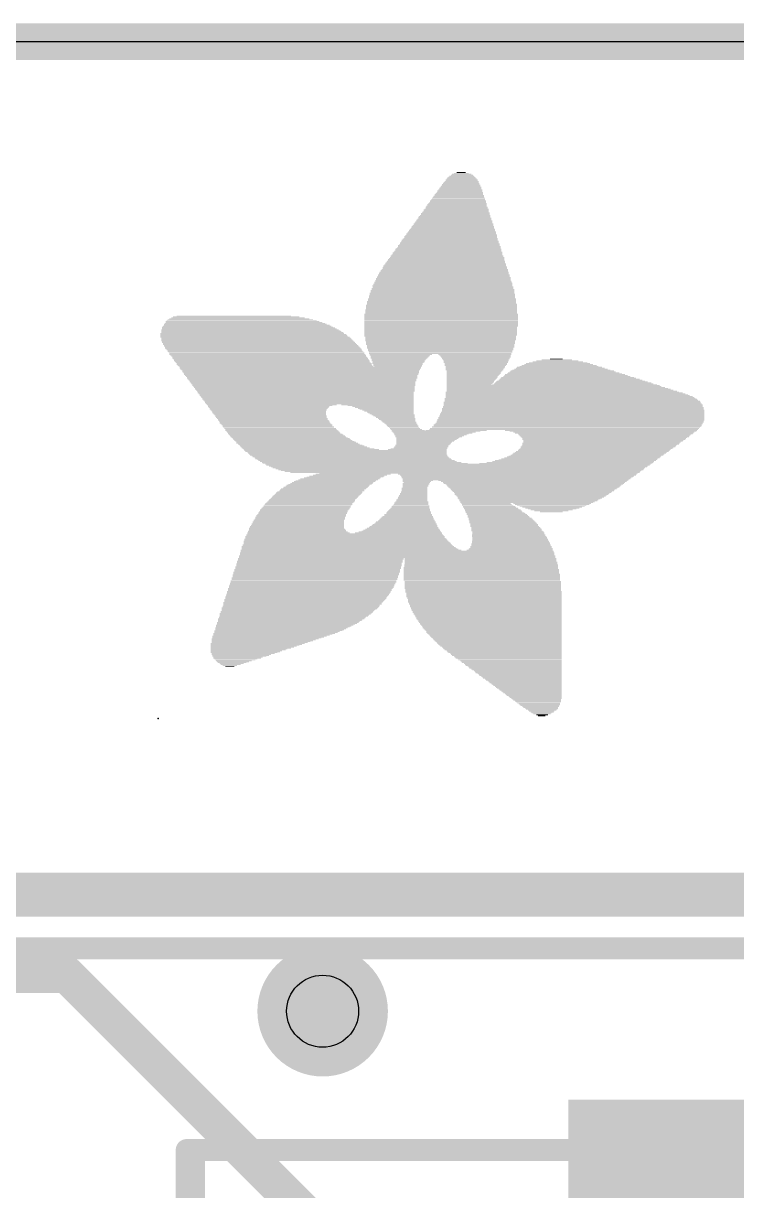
# Model space of a CAD drawing. Extents: x -44.9 to 38.2, y -10.9 to 10.9.
# Drawn here: x 11.89 to 16.84, y 2.82 to 10.92 of the extents above; entities that cross this region are included whole.
import ezdxf

# ---------------------------------------------------------------- set-up
doc = ezdxf.new("R2010")
doc.units = 0
for name, color, linetype in [('1', 12, 'CONTINUOUS'), ('16', 5, 'CONTINUOUS'), ('18', 110, 'CONTINUOUS'), ('20', 53, 'CONTINUOUS'), ('21', 40, 'CONTINUOUS'), ('22', 6, 'CONTINUOUS'), ('23', 40, 'CONTINUOUS'), ('29', 253, 'CONTINUOUS'), ('31', 253, 'CONTINUOUS'), ('44', 253, 'CONTINUOUS'), ('51', 253, 'CONTINUOUS')]:
    doc.layers.add(name, color=color, linetype=linetype)

# ---------------------------------------------------------------- blocks, each defined once
blk = doc.blocks.new('RECT')
blk.add_solid([(-0.5, -0.5), (0.5, -0.5), (-0.5, 0.5), (0.5, 0.5)])
blk = doc.blocks.new('ROUNDV')
at = {"const_width": 0.5}
blk.add_lwpolyline([(0, -0.25, 1), (0, 0.25, 1), (0, -0.25)], format="xyb", dxfattribs=at)

msp = doc.modelspace()

# ---------------------------------------------------------------- linework, layer by layer
at = {"layer": '1'}
for points, const_width in [([(-38.1, 10.795), (38.1, 10.795)], 0.254), ([(10.414, 4.8728), (22.9475, 4.8728)], 0.3048)]:
    msp.add_lwpolyline(points, dxfattribs=dict(at, const_width=const_width))
at = {"layer": '16', "const_width": 0.254}
for points in [[(-38.1, 10.795), (38.1, 10.795)], [(12.192, 4.318), (6.477, 4.318)], [(13.97, 2.54), (12.192, 4.318)]]:
    msp.add_lwpolyline(points, dxfattribs=at)
at = {"layer": '16', "const_width": 0.127}
for points in [[(12.2369, 4.3629, 1), (12.1471, 4.2731)], [(12.192, 4.2545, 1), (12.192, 4.3815)]]:
    msp.add_lwpolyline(points, format="xyb", dxfattribs=at)
at = {"layer": '20'}
msp.add_line((-35.56, 10.795), (35.56, 10.795), dxfattribs=at)
at = {"layer": '21', "const_width": 0.1524}
for points in [[(13.026, 1.9), (13.026, 3.1)], [(13.026, 3.1), (15.626, 3.1)]]:
    msp.add_lwpolyline(points, dxfattribs=at)
at = {"layer": '21', "const_width": 0.0762}
for points in [[(13.0641, 3.1, 1), (12.9879, 3.1)], [(13.026, 3.1381, 1), (13.026, 3.0619)], [(15.626, 3.0619, 1), (15.626, 3.1381)]]:
    msp.add_lwpolyline(points, format="xyb", dxfattribs=at)
at = {"layer": '22', "const_width": 0.1524}
msp.add_lwpolyline([(37.5, 4.5), (-37.5, 4.5)], dxfattribs=at)
at = {"layer": '23'}
msp.add_point((12.827, 6.096), dxfattribs=at)
at = {"layer": '44'}
msp.add_circle((13.97, 4.064), 0.25, dxfattribs=at)
at = {"layer": '51', "const_width": 0.1524}
for points in [[(13.076, -3), (13.076, 3.1)], [(13.076, 3.1), (17.326, 3.1)]]:
    msp.add_lwpolyline(points, dxfattribs=at)
at = {"layer": '51', "const_width": 0.0762}
for points in [[(13.1141, 3.1, 1), (13.0379, 3.1)], [(13.076, 3.1381, 1), (13.076, 3.0619)]]:
    msp.add_lwpolyline(points, format="xyb", dxfattribs=at)

# ---------------------------------------------------------------- block references
at = {"layer": '1', "xscale": 1.8, "yscale": 1.2, "rotation": 180}
msp.add_blockref('RECT', (16.626, 2.8), dxfattribs=at)
at = {"layer": '18', "xscale": 0.9064, "yscale": 0.9064}
msp.add_blockref('ROUNDV', (13.97, 4.064), dxfattribs=at)
msp.add_blockref('ROUNDV', (13.97, 4.064), dxfattribs=at)
at = {"layer": '21'}
for p, xscale, yscale in [((14.9321, 9.887), 0.0635, 0.0063), ((14.9289, 9.8044), 0.2603, 0.0064), ((14.932, 9.8108), 0.254, 0.0063), ((14.9321, 9.8171), 0.2413, 0.0064), ((14.9352, 9.8235), 0.235, 0.0063), ((14.9352, 9.8361), 0.2222, 0.0063), ((14.9352, 9.8298), 0.2222, 0.0064), ((14.9352, 9.8425), 0.2096, 0.0064), ((14.9352, 9.8489), 0.1968, 0.0063), ((14.9352, 9.8552), 0.1842, 0.0064), ((14.9352, 9.8616), 0.1714, 0.0063), ((14.9384, 9.8679), 0.1524, 0.0064), ((14.9352, 9.8742), 0.1334, 0.0063), ((14.932, 9.8806), 0.1016, 0.0064), ((14.9162, 9.7218), 0.3493, 0.0063), ((14.9162, 9.7346), 0.3365, 0.0063), ((14.9194, 9.7282), 0.3429, 0.0064), ((14.9193, 9.7409), 0.3302, 0.0064), ((14.9225, 9.7473), 0.3238, 0.0063), ((14.9225, 9.7599), 0.3112, 0.0063), ((14.9225, 9.7536), 0.3112, 0.0064), ((14.9257, 9.7663), 0.3048, 0.0064), ((14.9257, 9.779), 0.2921, 0.0064), ((14.9257, 9.7727), 0.2921, 0.0063), ((14.9289, 9.7854), 0.2857, 0.0063), ((14.9289, 9.7917), 0.2731, 0.0064), ((14.9321, 9.798), 0.2667, 0.0063), ((14.9003, 9.6456), 0.4318, 0.0063), ((14.9003, 9.652), 0.4191, 0.0064), ((14.9035, 9.6647), 0.4127, 0.0064), ((14.9035, 9.6584), 0.4127, 0.0063), ((14.9066, 9.6711), 0.4064, 0.0063), ((14.9067, 9.6774), 0.3937, 0.0064), ((14.9098, 9.6901), 0.3874, 0.0064), ((14.9098, 9.6837), 0.3874, 0.0063), ((14.9098, 9.6965), 0.3746, 0.0063), ((14.913, 9.7092), 0.3683, 0.0063), ((14.913, 9.7028), 0.3683, 0.0064), ((14.913, 9.7155), 0.3556, 0.0064), ((14.8844, 9.5631), 0.5144, 0.0064), ((14.8844, 9.5758), 0.5016, 0.0064), ((14.8876, 9.5694), 0.508, 0.0063), ((14.8876, 9.5822), 0.4953, 0.0063), ((14.8908, 9.5885), 0.4889, 0.0064), ((14.8908, 9.6012), 0.4763, 0.0064), ((14.8908, 9.5949), 0.4763, 0.0063), ((14.894, 9.6075), 0.4699, 0.0063), ((14.8939, 9.6139), 0.4572, 0.0064), ((14.8971, 9.6266), 0.4508, 0.0064), ((14.8971, 9.6203), 0.4508, 0.0063), ((14.9003, 9.633), 0.4445, 0.0063), ((14.9003, 9.6393), 0.4318, 0.0064), ((14.8686, 9.4869), 0.5969, 0.0064), ((14.8686, 9.4806), 0.5969, 0.0063), ((14.8717, 9.4932), 0.5906, 0.0063), ((14.8717, 9.4996), 0.5778, 0.0064), ((14.8749, 9.5123), 0.5715, 0.0064), ((14.8749, 9.506), 0.5715, 0.0063), ((14.8749, 9.5187), 0.5588, 0.0063), ((14.878, 9.5313), 0.5525, 0.0063), ((14.878, 9.525), 0.5525, 0.0064), ((14.878, 9.5377), 0.5397, 0.0064), ((14.8812, 9.5441), 0.5334, 0.0063), ((14.8813, 9.5568), 0.5207, 0.0063), ((14.8844, 9.5504), 0.527, 0.0064), ((14.8495, 9.398), 0.6858, 0.0064), ((14.8527, 9.4044), 0.6795, 0.0063), ((14.8559, 9.4107), 0.6731, 0.0064), ((14.8527, 9.417), 0.6667, 0.0063), ((14.8558, 9.4234), 0.6604, 0.0064), ((14.859, 9.4298), 0.654, 0.0063), ((14.859, 9.4425), 0.6414, 0.0063), ((14.859, 9.4361), 0.6414, 0.0064), ((14.8622, 9.4488), 0.635, 0.0064), ((14.8622, 9.4615), 0.6223, 0.0064), ((14.8654, 9.4551), 0.6287, 0.0063), ((14.8654, 9.4679), 0.6159, 0.0063), ((14.8685, 9.4742), 0.6096, 0.0064), ((14.8368, 9.3282), 0.762, 0.0063), ((14.8368, 9.3218), 0.762, 0.0064), ((14.8399, 9.3345), 0.7557, 0.0064), ((14.8399, 9.3408), 0.7429, 0.0063), ((14.8431, 9.3536), 0.7366, 0.0063), ((14.8431, 9.3472), 0.7366, 0.0064), ((14.8432, 9.3599), 0.7239, 0.0064), ((14.8463, 9.3663), 0.7176, 0.0063), ((14.8463, 9.3789), 0.7048, 0.0063), ((14.8495, 9.3726), 0.7112, 0.0064), ((14.8495, 9.3853), 0.6985, 0.0064), ((14.8527, 9.3917), 0.6921, 0.0063), ((14.8178, 9.2393), 0.8509, 0.0063), ((14.8209, 9.2456), 0.8446, 0.0064), ((14.8209, 9.2583), 0.8318, 0.0064), ((14.8241, 9.252), 0.8382, 0.0063), ((14.8241, 9.2646), 0.8255, 0.0063), ((14.8273, 9.271), 0.8191, 0.0064), ((14.8273, 9.2837), 0.8065, 0.0064), ((14.8273, 9.2774), 0.8065, 0.0063), ((14.8305, 9.2901), 0.8001, 0.0063), ((14.8336, 9.2964), 0.7938, 0.0064), ((14.8336, 9.3091), 0.781, 0.0064), ((14.8336, 9.3027), 0.781, 0.0063), ((14.8336, 9.3155), 0.7684, 0.0063), ((14.8082, 9.1631), 0.9208, 0.0063), ((14.8114, 9.1567), 0.9271, 0.0064), ((14.8114, 9.1758), 0.9144, 0.0063), ((14.8114, 9.1694), 0.9144, 0.0064), ((14.8114, 9.1884), 0.9017, 0.0063), ((14.8114, 9.1821), 0.9017, 0.0064), ((14.8146, 9.1948), 0.8953, 0.0064), ((14.8146, 9.2075), 0.8827, 0.0064), ((14.8146, 9.2012), 0.8827, 0.0063), ((14.8178, 9.2139), 0.8763, 0.0063), ((14.8177, 9.2265), 0.8636, 0.0063), ((14.8177, 9.2202), 0.8636, 0.0064), ((14.8209, 9.2329), 0.8572, 0.0064), ((14.8018, 9.0805), 0.9843, 0.0064), ((14.805, 9.0742), 0.9906, 0.0063), ((14.8018, 9.0996), 0.9715, 0.0063), ((14.8051, 9.0932), 0.9779, 0.0064), ((14.8051, 9.0869), 0.9779, 0.0063), ((14.805, 9.1123), 0.9652, 0.0063), ((14.805, 9.1059), 0.9652, 0.0064), ((14.8051, 9.125), 0.9525, 0.0063), ((14.8082, 9.1186), 0.9588, 0.0064), ((14.805, 9.1377), 0.9398, 0.0063), ((14.8082, 9.1313), 0.9462, 0.0064), ((14.8082, 9.1504), 0.9334, 0.0063), ((14.8082, 9.144), 0.9334, 0.0064), ((14.7987, 9.0107), 1.0287, 0.0063), ((14.7987, 9.0043), 1.0287, 0.0064), ((14.7987, 8.998), 1.0287, 0.0063), ((14.7987, 9.0297), 1.016, 0.0064), ((14.7987, 9.0234), 1.016, 0.0063), ((14.7987, 9.017), 1.016, 0.0064), ((14.8018, 9.0424), 1.0097, 0.0064), ((14.8018, 9.0361), 1.0097, 0.0063), ((14.7987, 9.0488), 1.0033, 0.0063), ((14.8018, 9.0678), 0.9969, 0.0064), ((14.8018, 9.0615), 0.9969, 0.0063), ((14.8018, 9.0551), 0.9969, 0.0064), ((14.7924, 8.9345), 1.0541, 0.0063), ((14.7924, 8.9281), 1.0541, 0.0064), ((14.7924, 8.9218), 1.0541, 0.0063), ((14.7924, 8.9154), 1.0541, 0.0064), ((14.7955, 8.9662), 1.0478, 0.0064), ((14.7955, 8.9599), 1.0478, 0.0063), ((14.7955, 8.9535), 1.0478, 0.0064), ((14.7955, 8.9472), 1.0478, 0.0063), ((14.7955, 8.9408), 1.0478, 0.0064), ((14.7955, 8.9916), 1.035, 0.0064), ((14.7955, 8.9853), 1.035, 0.0063), ((14.7955, 8.9789), 1.035, 0.0064), ((14.7987, 8.9726), 1.0414, 0.0063), ((13.4335, 8.8329), 1.1303, 0.0063), ((13.4303, 8.8392), 1.1113, 0.0064), ((13.4144, 8.8519), 1.0668, 0.0064), ((13.4239, 8.8456), 1.0858, 0.0063), ((13.408, 8.8582), 1.0414, 0.0063), ((13.3985, 8.8646), 1.0096, 0.0064), ((13.3922, 8.871), 0.9715, 0.0063), ((13.3826, 8.8773), 0.9271, 0.0064), ((13.37, 8.8837), 0.8763, 0.0063), ((13.3541, 8.89), 0.7937, 0.0064), ((14.7923, 8.9027), 1.0668, 0.0064), ((14.7923, 8.8963), 1.0668, 0.0063), ((14.7923, 8.89), 1.0668, 0.0064), ((14.7923, 8.8837), 1.0668, 0.0063), ((14.7923, 8.8773), 1.0668, 0.0064), ((14.7923, 8.871), 1.0668, 0.0063), ((14.7923, 8.8646), 1.0668, 0.0064), ((14.7923, 8.8582), 1.0668, 0.0063), ((14.7923, 8.8519), 1.0668, 0.0064), ((14.7923, 8.8456), 1.0668, 0.0063), ((14.7923, 8.8392), 1.0668, 0.0064), ((14.7923, 8.8329), 1.0668, 0.0063), ((14.7924, 8.9091), 1.0541, 0.0063), ((13.4874, 8.763), 1.289, 0.0064), ((13.4906, 8.7567), 1.2954, 0.0063), ((13.4811, 8.7694), 1.2763, 0.0063), ((13.4938, 8.7503), 1.3017, 0.0064), ((13.4652, 8.7948), 1.2319, 0.0063), ((13.4715, 8.7884), 1.2446, 0.0064), ((13.4747, 8.782), 1.251, 0.0063), ((13.4811, 8.7757), 1.2637, 0.0064), ((13.4493, 8.8138), 1.1874, 0.0064), ((13.462, 8.8011), 1.2128, 0.0064), ((13.4557, 8.8075), 1.2001, 0.0063), ((13.4461, 8.8201), 1.1684, 0.0063), ((13.443, 8.8265), 1.1493, 0.0064), ((14.7923, 8.8265), 1.0668, 0.0064), ((14.7923, 8.8201), 1.0668, 0.0063), ((14.7892, 8.8138), 1.0605, 0.0064), ((14.7892, 8.8075), 1.0605, 0.0063), ((14.7892, 8.8011), 1.0605, 0.0064), ((14.7892, 8.7948), 1.0605, 0.0063), ((14.7892, 8.7884), 1.0605, 0.0064), ((14.7892, 8.782), 1.0605, 0.0063), ((14.7892, 8.7757), 1.0605, 0.0064), ((14.7892, 8.7694), 1.0605, 0.0063), ((14.7892, 8.763), 1.0605, 0.0064), ((14.7892, 8.7567), 1.0605, 0.0063), ((14.786, 8.7503), 1.0541, 0.0064), ((13.5001, 8.7439), 1.3144, 0.0063), ((13.5096, 8.7313), 1.3208, 0.0063), ((13.5128, 8.7249), 1.3272, 0.0064), ((13.516, 8.7186), 1.3335, 0.0063), ((13.5065, 8.7376), 1.3145, 0.0064), ((13.5224, 8.7122), 1.3335, 0.0064), ((13.5255, 8.7058), 1.3398, 0.0063), ((13.535, 8.6932), 1.3462, 0.0063), ((13.5319, 8.6995), 1.3399, 0.0064), ((13.5414, 8.6868), 1.3462, 0.0064), ((13.5446, 8.6805), 1.3525, 0.0063), ((13.5509, 8.6741), 1.3526, 0.0064), ((14.7892, 8.7439), 1.0477, 0.0063), ((14.7892, 8.7376), 1.0477, 0.0064), ((14.7892, 8.7313), 1.0477, 0.0063), ((14.7892, 8.7249), 1.0477, 0.0064), ((14.786, 8.7186), 1.0414, 0.0063), ((14.7892, 8.7122), 1.0351, 0.0064), ((14.7892, 8.7058), 1.0351, 0.0063), ((14.7892, 8.6995), 1.0351, 0.0064), ((14.786, 8.6932), 1.0287, 0.0063), ((14.7892, 8.6868), 1.0223, 0.0064), ((14.7892, 8.6805), 1.0223, 0.0063), ((14.7892, 8.6741), 1.0223, 0.0064), ((13.5541, 8.6677), 1.3589, 0.0063), ((13.5605, 8.6614), 1.3589, 0.0064), ((13.5636, 8.6551), 1.3526, 0.0063), ((13.57, 8.6487), 1.3525, 0.0064), ((13.5732, 8.6424), 1.3589, 0.0063), ((13.5795, 8.636), 1.3589, 0.0064), ((13.5827, 8.6296), 1.3525, 0.0063), ((13.5859, 8.6233), 1.3589, 0.0064), ((13.5922, 8.617), 1.3589, 0.0063), ((13.5953, 8.6106), 1.3525, 0.0064), ((13.6017, 8.6043), 1.3526, 0.0063), ((13.6049, 8.5979), 1.3589, 0.0064), ((13.6081, 8.5915), 1.3525, 0.0063), ((14.786, 8.6677), 1.016, 0.0063), ((14.7892, 8.6614), 1.0097, 0.0064), ((14.7892, 8.6551), 1.0097, 0.0063), ((14.786, 8.6487), 1.0033, 0.0064), ((14.7892, 8.6424), 0.9969, 0.0063), ((14.7892, 8.636), 0.9969, 0.0064), ((14.786, 8.6296), 0.9906, 0.0063), ((14.5129, 8.6233), 0.4318, 0.0064), ((14.5066, 8.617), 0.4191, 0.0063), ((14.5066, 8.6106), 0.4064, 0.0064), ((14.5034, 8.6043), 0.4, 0.0063), ((14.5003, 8.5979), 0.3937, 0.0064), ((14.5002, 8.5915), 0.381, 0.0063), ((15.0273, 8.6233), 0.508, 0.0064), ((15.0273, 8.617), 0.4953, 0.0063), ((15.0305, 8.6106), 0.4889, 0.0064), ((15.0336, 8.6043), 0.4826, 0.0063), ((15.0337, 8.5979), 0.4699, 0.0064), ((15.0337, 8.5915), 0.4699, 0.0063), ((15.5925, 8.5915), 0.0889, 0.0063), ((13.6144, 8.5852), 1.3526, 0.0064), ((13.6176, 8.5789), 1.3589, 0.0063), ((13.6208, 8.5725), 1.3525, 0.0064), ((13.6271, 8.5662), 1.3526, 0.0063), ((13.6334, 8.5598), 1.3525, 0.0064), ((13.6334, 8.5534), 1.3525, 0.0063), ((13.6398, 8.5471), 1.3526, 0.0064), ((13.6462, 8.5408), 1.3525, 0.0063), ((13.8144, 8.5344), 1.6764, 0.0064), ((13.8144, 8.5281), 1.6764, 0.0063), ((13.8145, 8.5217), 1.6637, 0.0064), ((13.8176, 8.5153), 1.6574, 0.0063), ((13.8176, 8.509), 1.6446, 0.0064), ((14.4971, 8.5852), 0.3747, 0.0064), ((14.4939, 8.5789), 0.3683, 0.0063), ((14.4939, 8.5662), 0.3556, 0.0063), ((14.4907, 8.5598), 0.3492, 0.0064), ((14.4971, 8.5725), 0.3619, 0.0064), ((14.4939, 8.5534), 0.3429, 0.0063), ((14.4907, 8.5471), 0.3366, 0.0064), ((14.4939, 8.5408), 0.3302, 0.0063), ((15.0336, 8.5852), 0.4572, 0.0064), ((15.0368, 8.5789), 0.4508, 0.0063), ((15.0337, 8.5725), 0.4445, 0.0064), ((15.0337, 8.5662), 0.4445, 0.0063), ((15.0336, 8.5598), 0.4318, 0.0064), ((15.0336, 8.5534), 0.4318, 0.0063), ((15.0305, 8.5471), 0.4255, 0.0064), ((15.0305, 8.5408), 0.4127, 0.0063), ((15.0305, 8.5344), 0.4127, 0.0064), ((15.0273, 8.5281), 0.4064, 0.0063), ((15.0241, 8.5217), 0.4, 0.0064), ((15.0241, 8.5153), 0.4, 0.0063), ((15.0241, 8.509), 0.3874, 0.0064), ((15.6337, 8.509), 0.7176, 0.0064), ((15.6274, 8.5153), 0.6795, 0.0063), ((15.6242, 8.5217), 0.6477, 0.0064), ((15.621, 8.5281), 0.616, 0.0063), ((15.6147, 8.5344), 0.5905, 0.0064), ((15.6115, 8.5408), 0.5461, 0.0063), ((15.6115, 8.5471), 0.5207, 0.0064), ((15.6083, 8.5534), 0.4762, 0.0063), ((15.6052, 8.5598), 0.4445, 0.0064), ((15.6051, 8.5662), 0.4064, 0.0063), ((15.602, 8.5725), 0.3493, 0.0064), ((15.5988, 8.5789), 0.2921, 0.0063), ((15.5956, 8.5852), 0.2096, 0.0064), ((13.8176, 8.5027), 1.6446, 0.0063), ((13.8208, 8.4963), 1.6383, 0.0064), ((13.8208, 8.49), 1.6256, 0.0063), ((13.8208, 8.4836), 1.6256, 0.0064), ((13.8208, 8.4772), 1.6129, 0.0063), ((13.8239, 8.4709), 1.6065, 0.0064), ((13.8271, 8.4646), 1.6002, 0.0063), ((13.8271, 8.4582), 1.6002, 0.0064), ((13.8272, 8.4519), 1.5875, 0.0063), ((13.8303, 8.4455), 1.5812, 0.0064), ((13.8335, 8.4391), 1.5748, 0.0063), ((13.8303, 8.4328), 1.5684, 0.0064), ((13.8335, 8.4265), 1.5621, 0.0063), ((15.0145, 8.4836), 0.3683, 0.0064), ((15.0209, 8.5027), 0.381, 0.0063), ((15.0178, 8.4963), 0.3747, 0.0064), ((15.0178, 8.49), 0.3747, 0.0063), ((15.0114, 8.4772), 0.362, 0.0063), ((15.0082, 8.4709), 0.3556, 0.0064), ((15.0082, 8.4646), 0.3556, 0.0063), ((15.0019, 8.4519), 0.3429, 0.0063), ((14.9987, 8.4455), 0.3366, 0.0064), ((14.9955, 8.4391), 0.3302, 0.0063), ((14.9955, 8.4328), 0.3302, 0.0064), ((15.0051, 8.4582), 0.3493, 0.0064), ((14.9924, 8.4265), 0.3239, 0.0063), ((15.7099, 8.4265), 1.0858, 0.0063), ((15.7004, 8.4328), 1.0541, 0.0064), ((15.6941, 8.4391), 1.0287, 0.0063), ((15.6909, 8.4455), 0.9969, 0.0064), ((15.6845, 8.4519), 0.9716, 0.0063), ((15.675, 8.4582), 0.9398, 0.0064), ((15.6718, 8.4646), 0.9208, 0.0063), ((15.6654, 8.4709), 0.8827, 0.0064), ((15.6591, 8.4772), 0.8572, 0.0063), ((15.6528, 8.4836), 0.8319, 0.0064), ((15.6496, 8.49), 0.8001, 0.0063), ((15.6433, 8.4963), 0.7747, 0.0064), ((15.6369, 8.5027), 0.7366, 0.0063), ((13.8367, 8.4201), 1.5557, 0.0064), ((13.8398, 8.4138), 1.5494, 0.0063), ((13.8398, 8.4074), 1.5494, 0.0064), ((13.8399, 8.401), 1.5367, 0.0063), ((13.843, 8.3947), 1.5304, 0.0064), ((13.8462, 8.3884), 1.524, 0.0063), ((13.8462, 8.382), 1.524, 0.0064), ((13.8494, 8.3757), 1.5177, 0.0063), ((13.8526, 8.3693), 1.5113, 0.0064), ((13.8525, 8.3629), 1.4986, 0.0063), ((13.8525, 8.3566), 1.4986, 0.0064), ((13.8557, 8.3503), 1.4922, 0.0063), ((13.8589, 8.3439), 1.4859, 0.0064), ((15.6654, 8.3439), 1.6827, 0.0064), ((15.6337, 8.3629), 1.6192, 0.0063), ((15.6464, 8.3566), 1.6446, 0.0064), ((15.656, 8.3503), 1.6637, 0.0063), ((14.986, 8.4138), 0.3112, 0.0063), ((15.5702, 8.4074), 1.4796, 0.0064), ((15.5766, 8.401), 1.4923, 0.0063), ((15.5893, 8.3947), 1.5177, 0.0064), ((15.6083, 8.382), 1.5558, 0.0064), ((15.6178, 8.3757), 1.5748, 0.0063), ((15.6305, 8.3693), 1.6002, 0.0064), ((14.9892, 8.4201), 0.3175, 0.0064), ((15.5988, 8.3884), 1.5367, 0.0063), ((15.7194, 8.4138), 1.143, 0.0063), ((15.7131, 8.4201), 1.1049, 0.0064), ((13.8589, 8.3376), 1.4859, 0.0063), ((13.862, 8.3312), 1.4795, 0.0064), ((13.8652, 8.3248), 1.4732, 0.0063), ((13.8684, 8.3185), 1.4668, 0.0064), ((13.8684, 8.3122), 1.4668, 0.0063), ((13.8716, 8.3058), 1.4605, 0.0064), ((13.8748, 8.2995), 1.4541, 0.0063), ((13.8779, 8.2931), 1.4478, 0.0064), ((13.8779, 8.2867), 1.4478, 0.0063), ((13.8811, 8.2804), 1.4414, 0.0064), ((13.6176, 8.2741), 0.9017, 0.0063), ((13.6049, 8.2677), 0.8636, 0.0064), ((14.351, 8.2741), 0.5016, 0.0063), ((14.3732, 8.2677), 0.4572, 0.0064), ((15.7035, 8.2931), 1.7843, 0.0064), ((15.7035, 8.2867), 1.7843, 0.0063), ((15.7068, 8.2804), 1.7907, 0.0064), ((15.7099, 8.2741), 1.797, 0.0063), ((15.7099, 8.2677), 1.797, 0.0064), ((15.694, 8.3122), 1.7526, 0.0063), ((15.6972, 8.3058), 1.759, 0.0064), ((15.7035, 8.2995), 1.7717, 0.0063), ((15.6877, 8.3185), 1.7399, 0.0064), ((15.6718, 8.3376), 1.6954, 0.0063), ((15.6814, 8.3312), 1.7145, 0.0064), ((15.6877, 8.3248), 1.7272, 0.0063), ((13.5953, 8.2614), 0.8445, 0.0063), ((13.5953, 8.255), 0.8319, 0.0064), ((13.5953, 8.2486), 0.8191, 0.0063), ((13.5922, 8.2423), 0.8128, 0.0064), ((13.5953, 8.236), 0.8065, 0.0063), ((13.5953, 8.2296), 0.7937, 0.0064), ((13.5985, 8.2233), 0.7874, 0.0063), ((13.5985, 8.2169), 0.7874, 0.0064), ((13.6017, 8.2105), 0.781, 0.0063), ((13.6049, 8.2042), 0.7747, 0.0064), ((13.6113, 8.1979), 0.7747, 0.0063), ((13.6113, 8.1915), 0.7747, 0.0064), ((13.6144, 8.1852), 0.7684, 0.0063), ((14.3891, 8.2614), 0.4254, 0.0063), ((14.3986, 8.255), 0.4064, 0.0064), ((14.4082, 8.2486), 0.3873, 0.0063), ((14.4145, 8.2423), 0.3746, 0.0064), ((14.424, 8.236), 0.3556, 0.0063), ((14.4304, 8.2296), 0.3429, 0.0064), ((14.4399, 8.2233), 0.3238, 0.0063), ((14.4431, 8.2169), 0.3175, 0.0064), ((14.4494, 8.2105), 0.3048, 0.0063), ((14.459, 8.2042), 0.2985, 0.0064), ((14.4653, 8.1979), 0.2858, 0.0063), ((14.4717, 8.1915), 0.2731, 0.0064), ((14.4748, 8.1852), 0.2667, 0.0063), ((15.6972, 8.1852), 1.8478, 0.0063), ((15.7004, 8.1979), 1.8415, 0.0063), ((15.7004, 8.1915), 1.8415, 0.0064), ((15.7035, 8.2105), 1.8351, 0.0063), ((15.7035, 8.2042), 1.8351, 0.0064), ((15.7067, 8.2233), 1.8288, 0.0063), ((15.7067, 8.2169), 1.8288, 0.0064), ((15.7099, 8.236), 1.8224, 0.0063), ((15.7099, 8.2296), 1.8224, 0.0064), ((15.7068, 8.2486), 1.8161, 0.0063), ((15.7068, 8.2423), 1.8161, 0.0064), ((15.7067, 8.2614), 1.8034, 0.0063), ((15.7099, 8.255), 1.8098, 0.0064), ((13.6208, 8.1788), 0.7683, 0.0064), ((13.6239, 8.1724), 0.762, 0.0063), ((13.6271, 8.1661), 0.7684, 0.0064), ((13.6334, 8.1598), 0.7683, 0.0063), ((13.6366, 8.1534), 0.762, 0.0064), ((13.6398, 8.1471), 0.7684, 0.0063), ((13.6462, 8.1407), 0.7683, 0.0064), ((13.6525, 8.1343), 0.7684, 0.0063), ((13.6557, 8.128), 0.762, 0.0064), ((13.6621, 8.1217), 0.7747, 0.0063), ((13.6652, 8.1153), 0.7684, 0.0064), ((13.6748, 8.109), 0.7747, 0.0063), ((13.6811, 8.1026), 0.7747, 0.0064), ((14.4844, 8.1788), 0.2603, 0.0064), ((14.4875, 8.1724), 0.254, 0.0063), ((14.4939, 8.1661), 0.2413, 0.0064), ((14.4971, 8.1598), 0.2349, 0.0063), ((14.5034, 8.1534), 0.235, 0.0064), ((14.5098, 8.1471), 0.2223, 0.0063), ((14.5161, 8.1407), 0.2222, 0.0064), ((14.5193, 8.1343), 0.2159, 0.0063), ((14.5257, 8.128), 0.2159, 0.0064), ((14.5288, 8.1217), 0.2096, 0.0063), ((14.5352, 8.1153), 0.2095, 0.0064), ((14.5415, 8.109), 0.2096, 0.0063), ((14.5511, 8.1026), 0.2159, 0.0064), ((15.6433, 8.1026), 1.8669, 0.0064), ((15.6496, 8.109), 1.8669, 0.0063), ((15.6623, 8.1217), 1.8669, 0.0063), ((15.6591, 8.1153), 1.8606, 0.0064), ((15.6718, 8.1343), 1.8606, 0.0063), ((15.6718, 8.128), 1.8606, 0.0064), ((15.6782, 8.1407), 1.8605, 0.0064), ((15.6813, 8.1471), 1.8542, 0.0063), ((15.6877, 8.1598), 1.8542, 0.0063), ((15.6877, 8.1534), 1.8542, 0.0064), ((15.694, 8.1724), 1.8542, 0.0063), ((15.694, 8.1661), 1.8542, 0.0064), ((15.6972, 8.1788), 1.8478, 0.0064), ((13.6843, 8.0962), 0.7811, 0.0063), ((13.6906, 8.0899), 0.781, 0.0064), ((13.697, 8.0836), 0.7811, 0.0063), ((13.7096, 8.0709), 0.7937, 0.0063), ((13.7033, 8.0772), 0.781, 0.0064), ((13.716, 8.0645), 0.7938, 0.0064), ((13.7256, 8.0582), 0.8001, 0.0063), ((13.7319, 8.0518), 0.8001, 0.0064), ((13.7414, 8.0455), 0.8064, 0.0063), ((13.7509, 8.0391), 0.8128, 0.0064), ((13.7573, 8.0328), 0.8128, 0.0063), ((13.7668, 8.0264), 0.8192, 0.0064), ((13.7764, 8.0201), 0.8255, 0.0063), ((14.5637, 8.0962), 0.2286, 0.0063), ((14.7574, 8.0899), 0.616, 0.0064), ((14.7447, 8.0836), 0.5778, 0.0063), ((14.7352, 8.0772), 0.5461, 0.0064), ((14.7256, 8.0709), 0.5143, 0.0063), ((14.7193, 8.0645), 0.5016, 0.0064), ((14.713, 8.0582), 0.4763, 0.0063), ((14.7066, 8.0518), 0.4636, 0.0064), ((14.6971, 8.0391), 0.4318, 0.0064), ((14.6908, 8.0328), 0.4191, 0.0063), ((14.6844, 8.0264), 0.4064, 0.0064), ((14.6812, 8.0201), 0.4, 0.0063), ((14.7003, 8.0455), 0.4381, 0.0063), ((14.8971, 8.0962), 0.4254, 0.0063), ((15.9036, 8.0962), 1.3335, 0.0063), ((15.9163, 8.0899), 1.2954, 0.0064), ((15.9227, 8.0836), 1.2573, 0.0063), ((15.9258, 8.0772), 1.2382, 0.0064), ((15.9322, 8.0709), 1.2129, 0.0063), ((15.929, 8.0645), 1.1938, 0.0064), ((15.929, 8.0582), 1.1811, 0.0063), ((15.929, 8.0518), 1.1684, 0.0064), ((15.9258, 8.0455), 1.1494, 0.0063), ((15.9258, 8.0391), 1.1366, 0.0064), ((15.9227, 8.0328), 1.1303, 0.0063), ((15.9195, 8.0264), 1.1113, 0.0064), ((15.9163, 8.0201), 1.1049, 0.0063), ((13.7858, 8.0137), 0.8319, 0.0064), ((13.7922, 8.0074), 0.8446, 0.0063), ((13.8049, 8.001), 0.8446, 0.0064), ((13.8176, 7.9947), 0.8572, 0.0063), ((13.8271, 7.9883), 0.8636, 0.0064), ((13.8399, 7.982), 0.8763, 0.0063), ((13.8525, 7.9756), 0.889, 0.0064), ((13.8716, 7.9693), 0.9144, 0.0063), ((13.8906, 7.9629), 0.9398, 0.0064), ((14.1288, 7.9566), 1.4033, 0.0063), ((14.1319, 7.9502), 1.397, 0.0064), ((14.1383, 7.9439), 1.3843, 0.0063), ((14.6272, 7.9629), 0.4064, 0.0064), ((14.64, 7.9693), 0.3937, 0.0063), ((14.6494, 7.9756), 0.3747, 0.0064), ((14.6558, 7.982), 0.3746, 0.0063), ((14.6622, 7.9947), 0.3747, 0.0063), ((14.659, 7.9883), 0.3683, 0.0064), ((14.6749, 8.0137), 0.3873, 0.0064), ((14.6717, 8.0074), 0.381, 0.0063), ((14.6685, 8.001), 0.3746, 0.0064), ((15.8338, 7.9439), 1.0541, 0.0063), ((15.8433, 7.9502), 1.0605, 0.0064), ((15.8528, 7.9566), 1.0541, 0.0063), ((15.8592, 7.9629), 1.0541, 0.0064), ((15.8687, 7.9693), 1.0605, 0.0063), ((15.8814, 7.982), 1.0731, 0.0063), ((15.875, 7.9756), 1.0604, 0.0064), ((15.8877, 7.9883), 1.0732, 0.0064), ((15.9036, 8.0074), 1.0922, 0.0063), ((15.9004, 8.001), 1.0858, 0.0064), ((15.8941, 7.9947), 1.0731, 0.0063), ((15.9099, 8.0137), 1.0922, 0.0064), ((14.1415, 7.9375), 1.3779, 0.0064), ((14.1446, 7.9312), 1.3716, 0.0063), ((14.151, 7.9248), 1.3716, 0.0064), ((14.1574, 7.9184), 1.3589, 0.0063), ((14.1637, 7.9121), 1.3589, 0.0064), ((14.1732, 7.9058), 1.3526, 0.0063), ((14.1828, 7.8994), 1.3589, 0.0064), ((14.1923, 7.8931), 1.3525, 0.0063), ((14.205, 7.8867), 1.3653, 0.0064), ((14.2177, 7.8803), 1.3653, 0.0063), ((14.2399, 7.874), 1.3843, 0.0064), ((14.2653, 7.8677), 1.4224, 0.0063), ((14.9098, 7.8613), 2.6734, 0.0064), ((15.6591, 7.8677), 1.2002, 0.0063), ((15.6877, 7.874), 1.1557, 0.0064), ((15.7099, 7.8803), 1.124, 0.0063), ((15.7258, 7.8867), 1.1176, 0.0064), ((15.7416, 7.8931), 1.0985, 0.0063), ((15.7544, 7.8994), 1.0859, 0.0064), ((15.7703, 7.9058), 1.0795, 0.0063), ((15.7829, 7.9121), 1.0668, 0.0064), ((15.7925, 7.9184), 1.0605, 0.0063), ((15.8052, 7.9248), 1.0605, 0.0064), ((15.8147, 7.9312), 1.0541, 0.0063), ((15.8242, 7.9375), 1.0604, 0.0064), ((14.9098, 7.855), 2.6606, 0.0063), ((14.913, 7.8486), 2.6289, 0.0064), ((14.9162, 7.8422), 2.6099, 0.0063), ((14.9162, 7.8359), 2.5845, 0.0064), ((14.9225, 7.8296), 2.559, 0.0063), ((14.9289, 7.8232), 2.5337, 0.0064), ((14.9321, 7.8169), 2.5019, 0.0063), ((14.9416, 7.8105), 2.4701, 0.0064), ((14.9575, 7.8042), 2.4257, 0.0063), ((14.1383, 7.7788), 0.5207, 0.0063), ((14.1605, 7.7851), 0.5144, 0.0064), ((14.1828, 7.7915), 0.5207, 0.0063), ((15.0527, 7.7978), 2.2098, 0.0064), ((15.3226, 7.7915), 1.6573, 0.0063), ((15.3258, 7.7851), 1.6383, 0.0064), ((15.3226, 7.7788), 1.6193, 0.0063), ((13.9859, 7.6962), 0.5842, 0.0064), ((13.9922, 7.7026), 0.5842, 0.0063), ((14.0018, 7.7089), 0.5779, 0.0064), ((14.0081, 7.7153), 0.5778, 0.0063), ((14.0208, 7.7216), 0.5778, 0.0064), ((14.0304, 7.728), 0.5715, 0.0063), ((14.0399, 7.7343), 0.5651, 0.0064), ((14.0526, 7.7407), 0.5651, 0.0063), ((14.0621, 7.747), 0.5588, 0.0064), ((14.078, 7.7534), 0.5525, 0.0063), ((14.0907, 7.7597), 0.5525, 0.0064), ((14.1065, 7.7661), 0.5334, 0.0063), ((14.1256, 7.7724), 0.5334, 0.0064), ((15.3226, 7.7724), 1.6065, 0.0064), ((15.3162, 7.7661), 1.5938, 0.0063), ((14.6082, 7.6962), 0.1778, 0.0064), ((14.6113, 7.7026), 0.1715, 0.0063), ((15.3162, 7.7597), 1.5812, 0.0064), ((14.6304, 7.747), 0.2096, 0.0064), ((14.6177, 7.728), 0.1842, 0.0063), ((14.6177, 7.7216), 0.1842, 0.0064), ((14.6145, 7.7153), 0.1778, 0.0063), ((14.6145, 7.7089), 0.1778, 0.0064), ((15.3099, 7.7534), 1.5685, 0.0063), ((14.6241, 7.7407), 0.1969, 0.0063), ((14.6241, 7.7343), 0.1841, 0.0064), ((15.4305, 7.747), 1.3144, 0.0064), ((15.4369, 7.7407), 1.2891, 0.0063), ((15.4369, 7.7343), 1.2637, 0.0064), ((15.4369, 7.728), 1.2509, 0.0063), ((15.4401, 7.7216), 1.2319, 0.0064), ((15.4369, 7.7153), 1.2129, 0.0063), ((15.4369, 7.7089), 1.2001, 0.0064), ((15.4369, 7.7026), 1.1875, 0.0063), ((15.4337, 7.6962), 1.1684, 0.0064), ((13.9034, 7.62), 0.5969, 0.0064), ((13.9097, 7.6264), 0.5969, 0.0063), ((13.9161, 7.6327), 0.5969, 0.0064), ((13.9223, 7.6391), 0.5969, 0.0063), ((13.9288, 7.6454), 0.5969, 0.0064), ((13.9351, 7.6518), 0.5969, 0.0063), ((13.9415, 7.6581), 0.5969, 0.0064), ((13.9478, 7.6645), 0.5969, 0.0063), ((13.951, 7.6708), 0.5905, 0.0064), ((13.9637, 7.6772), 0.5905, 0.0063), ((13.9668, 7.6835), 0.5842, 0.0064), ((13.9764, 7.6899), 0.5905, 0.0063), ((14.5923, 7.62), 0.2096, 0.0064), ((14.5955, 7.6327), 0.2032, 0.0064), ((14.5955, 7.6264), 0.2032, 0.0063), ((14.5987, 7.6454), 0.1969, 0.0064), ((14.5987, 7.6391), 0.1969, 0.0063), ((14.6019, 7.6581), 0.1905, 0.0064), ((14.6019, 7.6518), 0.1905, 0.0063), ((14.605, 7.6708), 0.1842, 0.0064), ((14.605, 7.6645), 0.1842, 0.0063), ((14.6082, 7.6899), 0.1778, 0.0063), ((14.6082, 7.6835), 0.1778, 0.0064), ((14.6082, 7.6772), 0.1778, 0.0063), ((15.4337, 7.6899), 1.1557, 0.0063), ((15.4305, 7.6835), 1.1366, 0.0064), ((15.4305, 7.6772), 1.124, 0.0063), ((15.4274, 7.6708), 1.1049, 0.0064), ((15.4273, 7.6645), 1.0922, 0.0063), ((15.421, 7.6518), 1.0668, 0.0063), ((15.4242, 7.6581), 1.0731, 0.0064), ((15.4178, 7.6454), 1.0478, 0.0064), ((15.4178, 7.6391), 1.035, 0.0063), ((15.4146, 7.6327), 1.016, 0.0064), ((15.4083, 7.6264), 1.0033, 0.0063), ((15.4051, 7.62), 0.9842, 0.0064), ((13.843, 7.5438), 0.616, 0.0064), ((13.8398, 7.5375), 0.6096, 0.0063), ((13.8494, 7.5502), 0.6159, 0.0063), ((13.8525, 7.5565), 0.6096, 0.0064), ((13.8589, 7.5629), 0.6096, 0.0063), ((13.862, 7.5692), 0.6033, 0.0064), ((13.8652, 7.5756), 0.6096, 0.0063), ((13.8716, 7.5819), 0.6096, 0.0064), ((13.8748, 7.5883), 0.6033, 0.0063), ((13.8811, 7.5946), 0.6032, 0.0064), ((13.8875, 7.601), 0.6033, 0.0063), ((13.8938, 7.6073), 0.6032, 0.0064), ((13.897, 7.6137), 0.5969, 0.0063), ((14.5701, 7.5375), 0.2921, 0.0063), ((14.5732, 7.5438), 0.2857, 0.0064), ((14.5764, 7.5502), 0.2794, 0.0063), ((14.5765, 7.5565), 0.2667, 0.0064), ((14.5796, 7.5692), 0.2604, 0.0064), ((14.5796, 7.5629), 0.2604, 0.0063), ((14.5828, 7.5756), 0.254, 0.0063), ((14.5828, 7.5819), 0.2413, 0.0064), ((14.586, 7.5946), 0.2349, 0.0064), ((14.586, 7.5883), 0.2349, 0.0063), ((14.5891, 7.601), 0.2286, 0.0063), ((14.5892, 7.6137), 0.2159, 0.0063), ((14.5892, 7.6073), 0.2159, 0.0064), ((15.4019, 7.6137), 0.9652, 0.0063), ((15.3988, 7.6073), 0.9589, 0.0064), ((15.3924, 7.601), 0.9334, 0.0063), ((15.3861, 7.5946), 0.9207, 0.0064), ((15.1035, 7.5883), 0.3429, 0.0063), ((15.1099, 7.5819), 0.3429, 0.0064), ((15.1162, 7.5756), 0.3556, 0.0063), ((15.1288, 7.5629), 0.3683, 0.0063), ((15.1257, 7.5692), 0.362, 0.0064), ((15.1384, 7.5565), 0.3746, 0.0064), ((15.1416, 7.5502), 0.381, 0.0063), ((15.1511, 7.5438), 0.3874, 0.0064), ((15.1543, 7.5375), 0.3937, 0.0063), ((15.5639, 7.5883), 0.5397, 0.0063), ((15.5639, 7.5819), 0.5143, 0.0064), ((15.5607, 7.5756), 0.4826, 0.0063), ((15.5639, 7.5692), 0.4509, 0.0064), ((15.5639, 7.5629), 0.4127, 0.0063), ((15.5639, 7.5565), 0.3747, 0.0064), ((15.5639, 7.5502), 0.3365, 0.0063), ((15.5607, 7.5438), 0.2921, 0.0064), ((15.5575, 7.5375), 0.235, 0.0063), ((13.8017, 7.4613), 0.635, 0.0063), ((13.8017, 7.4549), 0.635, 0.0064), ((13.8049, 7.474), 0.6286, 0.0063), ((13.8049, 7.4676), 0.6286, 0.0064), ((13.8113, 7.4803), 0.6287, 0.0064), ((13.8145, 7.493), 0.6223, 0.0064), ((13.8145, 7.4867), 0.6223, 0.0063), ((13.8208, 7.5057), 0.6223, 0.0064), ((13.8208, 7.4994), 0.6223, 0.0063), ((13.8239, 7.5121), 0.6159, 0.0063), ((13.8303, 7.5248), 0.616, 0.0063), ((13.8303, 7.5184), 0.616, 0.0064), ((13.8367, 7.5311), 0.6159, 0.0064), ((14.5447, 7.4549), 0.4191, 0.0064), ((14.5479, 7.4613), 0.4127, 0.0063), ((14.5511, 7.4676), 0.3937, 0.0064), ((14.5542, 7.474), 0.3874, 0.0063), ((14.5542, 7.4803), 0.3746, 0.0064), ((14.5574, 7.4867), 0.3683, 0.0063), ((14.5574, 7.493), 0.3556, 0.0064), ((14.5606, 7.4994), 0.3493, 0.0063), ((14.5637, 7.5121), 0.3302, 0.0063), ((14.5637, 7.5057), 0.3302, 0.0064), ((14.5669, 7.5248), 0.3112, 0.0063), ((14.5669, 7.5184), 0.3112, 0.0064), ((14.5701, 7.5311), 0.3048, 0.0064), ((15.167, 7.5248), 0.4064, 0.0063), ((15.1607, 7.5311), 0.3937, 0.0064), ((15.1733, 7.5184), 0.4064, 0.0064), ((15.1797, 7.5121), 0.4191, 0.0063), ((15.1861, 7.5057), 0.4191, 0.0064), ((15.1892, 7.4994), 0.4254, 0.0063), ((15.1924, 7.493), 0.4318, 0.0064), ((15.205, 7.4803), 0.4445, 0.0064), ((15.2019, 7.4867), 0.4382, 0.0063), ((15.2083, 7.474), 0.4509, 0.0063), ((15.2146, 7.4676), 0.4508, 0.0064), ((15.2178, 7.4613), 0.4572, 0.0063), ((15.221, 7.4549), 0.4635, 0.0064), ((15.5575, 7.5311), 0.1588, 0.0064), ((14.1224, 7.3723), 1.3652, 0.0063), ((13.8017, 7.3851), 0.7112, 0.0063), ((14.1224, 7.3787), 1.3526, 0.0064), ((13.7922, 7.3978), 0.6794, 0.0063), ((13.7986, 7.3914), 0.6921, 0.0064), ((13.789, 7.4168), 0.6604, 0.0064), ((13.7922, 7.4104), 0.6668, 0.0063), ((13.7954, 7.4041), 0.6731, 0.0064), ((13.7922, 7.4295), 0.654, 0.0064), ((13.7922, 7.4232), 0.654, 0.0063), ((13.7954, 7.4359), 0.6477, 0.0063), ((13.7986, 7.4486), 0.6413, 0.0063), ((13.7986, 7.4422), 0.6413, 0.0064), ((14.4971, 7.3851), 0.6033, 0.0063), ((14.5066, 7.3914), 0.5715, 0.0064), ((14.513, 7.3978), 0.5461, 0.0063), ((14.5193, 7.4041), 0.5334, 0.0064), ((14.5225, 7.4104), 0.5143, 0.0063), ((14.5257, 7.4168), 0.4953, 0.0064), ((14.532, 7.4232), 0.4826, 0.0063), ((14.532, 7.4295), 0.4699, 0.0064), ((14.5383, 7.4359), 0.4572, 0.0063), ((14.5384, 7.4422), 0.4445, 0.0064), ((14.5447, 7.4486), 0.4318, 0.0063), ((15.2273, 7.4486), 0.4636, 0.0063), ((15.2305, 7.4422), 0.4699, 0.0064), ((15.2305, 7.4359), 0.4699, 0.0063), ((15.2337, 7.4295), 0.4763, 0.0064), ((15.24, 7.4232), 0.4762, 0.0063), ((15.2432, 7.4168), 0.4826, 0.0064), ((15.2464, 7.4104), 0.4889, 0.0063), ((15.2464, 7.4041), 0.4889, 0.0064), ((15.2496, 7.3978), 0.4953, 0.0063), ((15.2622, 7.3723), 0.508, 0.0063), ((15.2559, 7.3914), 0.4953, 0.0064), ((15.2591, 7.3851), 0.5017, 0.0063), ((15.2591, 7.3787), 0.5017, 0.0064), ((14.1415, 7.3025), 1.4541, 0.0064), ((14.1447, 7.2961), 1.4605, 0.0063), ((14.1319, 7.3279), 1.4224, 0.0064), ((14.1351, 7.3216), 1.4288, 0.0063), ((14.1383, 7.3152), 1.4351, 0.0064), ((14.1415, 7.3089), 1.4415, 0.0063), ((14.1319, 7.3342), 1.4097, 0.0063), ((14.1288, 7.3406), 1.4033, 0.0064), ((14.1256, 7.3597), 1.3843, 0.0063), ((14.1256, 7.3533), 1.3843, 0.0064), ((14.1288, 7.347), 1.3907, 0.0063), ((14.1256, 7.366), 1.3716, 0.0064), ((15.2781, 7.3025), 0.5524, 0.0064), ((15.2781, 7.2961), 0.5524, 0.0063), ((15.275, 7.3089), 0.5461, 0.0063), ((15.2622, 7.366), 0.508, 0.0064), ((15.2654, 7.3597), 0.5144, 0.0063), ((15.2686, 7.3533), 0.5207, 0.0064), ((15.2686, 7.347), 0.5207, 0.0063), ((15.2749, 7.3279), 0.5334, 0.0064), ((15.2749, 7.3216), 0.5334, 0.0063), ((15.2781, 7.3152), 0.5398, 0.0064), ((15.2718, 7.3406), 0.5271, 0.0064), ((15.2718, 7.3342), 0.5271, 0.0063), ((14.4876, 7.2263), 2.1971, 0.0064), ((14.4876, 7.22), 2.1971, 0.0063), ((14.4876, 7.2136), 2.1971, 0.0064), ((14.4875, 7.2454), 2.1844, 0.0063), ((14.4875, 7.239), 2.1844, 0.0064), ((14.4875, 7.2327), 2.1844, 0.0063), ((14.1669, 7.2644), 1.5303, 0.0064), ((14.4876, 7.2581), 2.1717, 0.0063), ((14.4876, 7.2517), 2.1717, 0.0064), ((14.1509, 7.2835), 1.4859, 0.0063), ((14.1446, 7.2898), 1.4732, 0.0064), ((14.1542, 7.2771), 1.4923, 0.0064), ((14.1605, 7.2708), 1.505, 0.0063), ((15.2686, 7.2644), 0.5969, 0.0064), ((15.2749, 7.2708), 0.5842, 0.0063), ((15.2781, 7.2771), 0.5778, 0.0064), ((15.2781, 7.2898), 0.5652, 0.0064), ((15.2781, 7.2835), 0.5652, 0.0063), ((13.9319, 7.1311), 1.1494, 0.0063), ((13.9383, 7.1501), 1.1493, 0.0064), ((13.9383, 7.1438), 1.1493, 0.0063), ((13.9383, 7.1374), 1.1493, 0.0064), ((13.9446, 7.1692), 1.1494, 0.0063), ((13.9446, 7.1628), 1.1494, 0.0064), ((13.9446, 7.1565), 1.1494, 0.0063), ((13.9478, 7.1755), 1.143, 0.0064), ((13.951, 7.1882), 1.1493, 0.0064), ((13.951, 7.1819), 1.1493, 0.0063), ((13.9573, 7.2073), 1.1494, 0.0063), ((13.9573, 7.2009), 1.1494, 0.0064), ((13.9541, 7.1946), 1.143, 0.0063), ((15.0686, 7.1438), 1.0731, 0.0063), ((15.0686, 7.1374), 1.0731, 0.0064), ((15.0718, 7.1311), 1.0795, 0.0063), ((15.0686, 7.1819), 1.0605, 0.0063), ((15.0686, 7.1755), 1.0605, 0.0064), ((15.0686, 7.1692), 1.0605, 0.0063), ((15.0717, 7.1628), 1.0668, 0.0064), ((15.0717, 7.1565), 1.0668, 0.0063), ((15.0717, 7.1501), 1.0668, 0.0064), ((15.0654, 7.2073), 1.0541, 0.0063), ((15.0654, 7.2009), 1.0541, 0.0064), ((15.0654, 7.1946), 1.0541, 0.0063), ((15.0654, 7.1882), 1.0541, 0.0064), ((13.9065, 7.0549), 1.1494, 0.0063), ((13.9065, 7.0485), 1.1494, 0.0064), ((13.9161, 7.0739), 1.1557, 0.0064), ((13.9129, 7.0676), 1.1493, 0.0063), ((13.9129, 7.0612), 1.1493, 0.0064), ((13.9223, 7.093), 1.1557, 0.0063), ((13.9192, 7.0866), 1.1494, 0.0064), ((13.9192, 7.0803), 1.1494, 0.0063), ((13.9256, 7.1057), 1.1493, 0.0063), ((13.9256, 7.0993), 1.1493, 0.0064), ((13.9288, 7.112), 1.1557, 0.0064), ((13.9319, 7.1247), 1.1494, 0.0064), ((13.9319, 7.1184), 1.1494, 0.0063), ((15.0718, 7.1247), 1.0795, 0.0064), ((15.0718, 7.1184), 1.0795, 0.0063), ((15.0718, 7.112), 1.0795, 0.0064), ((15.0718, 7.1057), 1.0795, 0.0063), ((15.0749, 7.0993), 1.0858, 0.0064), ((15.0749, 7.093), 1.0858, 0.0063), ((15.0749, 7.0866), 1.0858, 0.0064), ((15.0749, 7.0803), 1.0858, 0.0063), ((15.0749, 7.0739), 1.0858, 0.0064), ((15.0749, 7.0676), 1.0858, 0.0063), ((15.0749, 7.0612), 1.0858, 0.0064), ((15.0749, 7.0549), 1.0858, 0.0063), ((15.0813, 7.0485), 1.0859, 0.0064), ((13.8748, 6.9787), 1.1367, 0.0063), ((13.8748, 6.9723), 1.1367, 0.0064), ((13.8843, 6.9977), 1.143, 0.0064), ((13.8811, 6.9914), 1.1366, 0.0063), ((13.8811, 6.985), 1.1366, 0.0064), ((13.8938, 7.0168), 1.1494, 0.0063), ((13.8906, 7.0104), 1.143, 0.0064), ((13.8906, 7.0041), 1.143, 0.0063), ((13.9002, 7.0358), 1.1493, 0.0064), ((13.9002, 7.0295), 1.1493, 0.0063), ((13.897, 7.0231), 1.143, 0.0064), ((13.9065, 7.0422), 1.1494, 0.0063), ((15.0813, 7.0422), 1.0859, 0.0063), ((15.0813, 7.0358), 1.0859, 0.0064), ((15.0813, 7.0295), 1.0859, 0.0063), ((15.0813, 7.0231), 1.0859, 0.0064), ((15.0813, 7.0168), 1.0859, 0.0063), ((15.0813, 7.0104), 1.0859, 0.0064), ((15.0813, 7.0041), 1.0859, 0.0063), ((15.0813, 6.9977), 1.0859, 0.0064), ((15.0876, 6.9787), 1.0858, 0.0063), ((15.0876, 6.9723), 1.0858, 0.0064), ((15.0845, 6.9914), 1.0795, 0.0063), ((15.0845, 6.985), 1.0795, 0.0064), ((13.8303, 6.8961), 1.0986, 0.0064), ((13.8303, 6.8898), 1.0986, 0.0063), ((13.8335, 6.9024), 1.1049, 0.0063), ((13.8462, 6.9215), 1.1176, 0.0064), ((13.843, 6.9152), 1.1112, 0.0063), ((13.8399, 6.9088), 1.1049, 0.0064), ((13.8557, 6.9405), 1.124, 0.0063), ((13.8525, 6.9342), 1.1176, 0.0064), ((13.8525, 6.9279), 1.1176, 0.0063), ((13.8653, 6.9596), 1.1303, 0.0064), ((13.8653, 6.9533), 1.1303, 0.0063), ((13.862, 6.9469), 1.1239, 0.0064), ((13.8716, 6.966), 1.1303, 0.0063), ((15.0907, 6.966), 1.0795, 0.0063), ((15.0907, 6.9596), 1.0795, 0.0064), ((15.0907, 6.9533), 1.0795, 0.0063), ((15.0907, 6.9469), 1.0795, 0.0064), ((15.0907, 6.9405), 1.0795, 0.0063), ((15.094, 6.9342), 1.0731, 0.0064), ((15.094, 6.9279), 1.0731, 0.0063), ((15.0971, 6.9215), 1.0668, 0.0064), ((15.0971, 6.9152), 1.0668, 0.0063), ((15.0971, 6.9088), 1.0668, 0.0064), ((15.0971, 6.9024), 1.0668, 0.0063), ((15.1003, 6.8961), 1.0604, 0.0064), ((15.1003, 6.8898), 1.0604, 0.0063), ((13.7827, 6.8262), 1.0541, 0.0063), ((13.7795, 6.8199), 1.0478, 0.0064), ((13.7732, 6.8136), 1.0351, 0.0063), ((13.77, 6.8072), 1.0287, 0.0064), ((13.7922, 6.839), 1.0604, 0.0063), ((13.7891, 6.8326), 1.0541, 0.0064), ((13.8113, 6.8643), 1.0859, 0.0063), ((13.8081, 6.858), 1.0795, 0.0064), ((13.8017, 6.8517), 1.0668, 0.0063), ((13.7986, 6.8453), 1.0605, 0.0064), ((13.8208, 6.8771), 1.0922, 0.0063), ((13.8176, 6.8707), 1.0858, 0.0064), ((13.8239, 6.8834), 1.0859, 0.0064), ((15.1035, 6.8834), 1.0541, 0.0064), ((15.1035, 6.8771), 1.0541, 0.0063), ((15.1035, 6.8707), 1.0541, 0.0064), ((15.1067, 6.8643), 1.0477, 0.0063), ((15.1067, 6.858), 1.0477, 0.0064), ((15.1098, 6.8517), 1.0414, 0.0063), ((15.1098, 6.8453), 1.0414, 0.0064), ((15.113, 6.839), 1.035, 0.0063), ((15.113, 6.8326), 1.035, 0.0064), ((15.1162, 6.8262), 1.0287, 0.0063), ((15.1162, 6.8199), 1.0287, 0.0064), ((15.1194, 6.8136), 1.0223, 0.0063), ((15.1225, 6.8072), 1.016, 0.0064), ((13.6843, 6.7247), 0.9207, 0.0063), ((13.7065, 6.7437), 0.9525, 0.0064), ((13.7001, 6.7374), 0.9398, 0.0063), ((13.6938, 6.731), 0.9271, 0.0064), ((13.7287, 6.7628), 0.9842, 0.0063), ((13.716, 6.75), 0.9588, 0.0063), ((13.7224, 6.7564), 0.9715, 0.0064), ((13.7509, 6.7881), 1.016, 0.0063), ((13.7414, 6.7755), 0.997, 0.0063), ((13.7351, 6.7691), 0.9843, 0.0064), ((13.7446, 6.7818), 1.0033, 0.0064), ((13.7605, 6.8009), 1.0223, 0.0063), ((13.7573, 6.7945), 1.016, 0.0064), ((15.1225, 6.8009), 1.016, 0.0063), ((15.1257, 6.7945), 1.0096, 0.0064), ((15.1257, 6.7881), 1.0096, 0.0063), ((15.1288, 6.7818), 1.0033, 0.0064), ((15.1321, 6.7755), 0.9969, 0.0063), ((15.1321, 6.7691), 0.9969, 0.0064), ((15.1352, 6.7628), 0.9906, 0.0063), ((15.1384, 6.7564), 0.9842, 0.0064), ((15.1384, 6.75), 0.9842, 0.0063), ((15.1416, 6.7437), 0.9779, 0.0064), ((15.1448, 6.7374), 0.9715, 0.0063), ((15.1479, 6.731), 0.9652, 0.0064), ((15.1479, 6.7247), 0.9652, 0.0063), ((13.5605, 6.6421), 0.7239, 0.0064), ((13.57, 6.6485), 0.7429, 0.0063), ((13.6017, 6.6675), 0.7938, 0.0064), ((13.5922, 6.6612), 0.7747, 0.0063), ((13.5827, 6.6548), 0.7557, 0.0064), ((13.6334, 6.6866), 0.8445, 0.0063), ((13.624, 6.6802), 0.8255, 0.0064), ((13.6144, 6.6739), 0.8064, 0.0063), ((13.662, 6.7056), 0.889, 0.0064), ((13.6525, 6.6993), 0.87, 0.0063), ((13.6462, 6.6929), 0.8573, 0.0064), ((13.6779, 6.7183), 0.908, 0.0064), ((13.6715, 6.712), 0.8953, 0.0063), ((15.1511, 6.7183), 0.9588, 0.0064), ((15.1543, 6.712), 0.9525, 0.0063), ((15.1575, 6.7056), 0.9461, 0.0064), ((15.1606, 6.6993), 0.9398, 0.0063), ((15.1606, 6.6929), 0.9398, 0.0064), ((15.1638, 6.6866), 0.9334, 0.0063), ((15.1669, 6.6802), 0.9271, 0.0064), ((15.1702, 6.6739), 0.9207, 0.0063), ((15.1733, 6.6675), 0.9144, 0.0064), ((15.1765, 6.6612), 0.908, 0.0063), ((15.1797, 6.6548), 0.9017, 0.0064), ((15.1829, 6.6485), 0.8953, 0.0063), ((15.186, 6.6421), 0.889, 0.0064), ((13.5191, 6.6167), 0.6541, 0.0064), ((13.5096, 6.6104), 0.635, 0.0063), ((13.5001, 6.604), 0.616, 0.0064), ((13.4906, 6.5977), 0.5969, 0.0063), ((13.4811, 6.5913), 0.5779, 0.0064), ((13.4715, 6.585), 0.5588, 0.0063), ((13.4588, 6.5786), 0.5334, 0.0064), ((13.4525, 6.5723), 0.5207, 0.0063), ((13.4398, 6.5659), 0.4953, 0.0064), ((13.5509, 6.6358), 0.7048, 0.0063), ((13.5414, 6.6294), 0.6858, 0.0064), ((13.5319, 6.6231), 0.6667, 0.0063), ((15.1892, 6.6358), 0.8826, 0.0063), ((15.1924, 6.6294), 0.8763, 0.0064), ((15.1956, 6.6231), 0.8699, 0.0063), ((15.1987, 6.6167), 0.8636, 0.0064), ((15.2019, 6.6104), 0.8572, 0.0063), ((15.205, 6.604), 0.8509, 0.0064), ((15.2083, 6.5977), 0.8445, 0.0063), ((15.2146, 6.5913), 0.8318, 0.0064), ((15.2178, 6.585), 0.8255, 0.0063), ((15.221, 6.5786), 0.8191, 0.0064), ((15.2241, 6.5723), 0.8128, 0.0063), ((15.2305, 6.5659), 0.8001, 0.0064), ((13.4334, 6.5596), 0.4826, 0.0063), ((13.4239, 6.5532), 0.4636, 0.0064), ((13.4049, 6.5405), 0.4127, 0.0064), ((13.4176, 6.5469), 0.4381, 0.0063), ((13.4017, 6.5342), 0.3937, 0.0063), ((13.3922, 6.5278), 0.3747, 0.0064), ((13.3826, 6.5215), 0.3429, 0.0063), ((13.3763, 6.5151), 0.3302, 0.0064), ((13.3668, 6.5088), 0.2985, 0.0063), ((13.3636, 6.5024), 0.2794, 0.0064), ((13.3541, 6.4961), 0.2477, 0.0063), ((13.3477, 6.4897), 0.2222, 0.0064), ((13.3414, 6.4834), 0.1969, 0.0063), ((15.2337, 6.5596), 0.7937, 0.0063), ((15.2368, 6.5532), 0.7874, 0.0064), ((15.2431, 6.5469), 0.7747, 0.0063), ((15.2464, 6.5405), 0.7683, 0.0064), ((15.2495, 6.5342), 0.762, 0.0063), ((15.2559, 6.5278), 0.7493, 0.0064), ((15.2591, 6.5215), 0.7429, 0.0063), ((15.2622, 6.5151), 0.7366, 0.0064), ((15.2686, 6.5088), 0.7239, 0.0063), ((15.2718, 6.5024), 0.7175, 0.0064), ((15.2781, 6.4961), 0.7048, 0.0063), ((15.2813, 6.4897), 0.6985, 0.0064), ((15.2845, 6.4834), 0.6921, 0.0063), ((13.3382, 6.477), 0.1651, 0.0064), ((13.3319, 6.4707), 0.1397, 0.0063), ((13.3255, 6.4643), 0.1016, 0.0064), ((13.3255, 6.458), 0.0635, 0.0063), ((15.2908, 6.477), 0.6794, 0.0064), ((15.294, 6.4707), 0.6731, 0.0063), ((15.2972, 6.4643), 0.6667, 0.0064), ((15.3035, 6.458), 0.654, 0.0063), ((15.3067, 6.4516), 0.6477, 0.0064), ((15.3099, 6.4453), 0.6413, 0.0063), ((15.3162, 6.4389), 0.6286, 0.0064), ((15.3194, 6.4325), 0.6223, 0.0063), ((15.3257, 6.4262), 0.6096, 0.0064), ((15.3289, 6.4199), 0.6032, 0.0063), ((15.3321, 6.4135), 0.5969, 0.0064), ((15.3384, 6.4072), 0.5842, 0.0063), ((15.3416, 6.4008), 0.5778, 0.0064), ((15.3448, 6.3944), 0.5715, 0.0063), ((15.3511, 6.3881), 0.5588, 0.0064), ((15.3543, 6.3818), 0.5524, 0.0063), ((15.3575, 6.3754), 0.5461, 0.0064), ((15.3638, 6.3691), 0.5334, 0.0063), ((15.367, 6.3627), 0.527, 0.0064), ((15.3734, 6.3563), 0.5143, 0.0063), ((15.3765, 6.35), 0.508, 0.0064), ((15.3797, 6.3437), 0.5016, 0.0063), ((15.3861, 6.3373), 0.4889, 0.0064), ((15.3892, 6.331), 0.4826, 0.0063), ((15.3924, 6.3246), 0.4762, 0.0064), ((15.3988, 6.3182), 0.4635, 0.0063), ((15.4019, 6.3119), 0.4572, 0.0064), ((15.4051, 6.3056), 0.4508, 0.0063), ((15.4115, 6.2992), 0.4381, 0.0064), ((15.4146, 6.2929), 0.4318, 0.0063), ((15.421, 6.2865), 0.4191, 0.0064), ((15.4242, 6.2801), 0.4127, 0.0063), ((15.4273, 6.2738), 0.4064, 0.0064), ((15.4337, 6.2675), 0.3937, 0.0063), ((15.4369, 6.2611), 0.3873, 0.0064), ((15.44, 6.2548), 0.381, 0.0063), ((15.4464, 6.2484), 0.3683, 0.0064), ((15.4496, 6.242), 0.3619, 0.0063), ((15.4559, 6.2357), 0.3492, 0.0064), ((15.4559, 6.2294), 0.3366, 0.0063), ((15.4591, 6.223), 0.3302, 0.0064), ((15.4655, 6.2167), 0.3175, 0.0063), ((15.4686, 6.2103), 0.3112, 0.0064), ((15.4686, 6.2039), 0.2984, 0.0063), ((15.475, 6.1976), 0.2857, 0.0064), ((15.4781, 6.1913), 0.2794, 0.0063), ((15.4782, 6.1849), 0.2667, 0.0064), ((15.4845, 6.1786), 0.254, 0.0063), ((15.4845, 6.1722), 0.2413, 0.0064), ((15.4908, 6.1659), 0.2286, 0.0063), ((15.4909, 6.1595), 0.2159, 0.0064), ((15.494, 6.1532), 0.1968, 0.0063), ((15.4908, 6.1468), 0.1778, 0.0064), ((15.494, 6.1405), 0.1588, 0.0063), ((15.4909, 6.1341), 0.1397, 0.0064), ((15.494, 6.1278), 0.1206, 0.0063), ((15.494, 6.1214), 0.0826, 0.0064), ((15.4908, 6.1151), 0.0508, 0.0063)]:
    msp.add_blockref('RECT', p, dxfattribs=dict(at, xscale=xscale, yscale=yscale))
at = {"layer": '29', "xscale": 1.9016, "yscale": 1.3016, "rotation": 180}
msp.add_blockref('RECT', (16.626, 2.8), dxfattribs=at)
at = {"layer": '31', "xscale": 1.8, "yscale": 1.2, "rotation": 180}
msp.add_blockref('RECT', (16.626, 2.8), dxfattribs=at)

doc.saveas('drawing.dxf')
